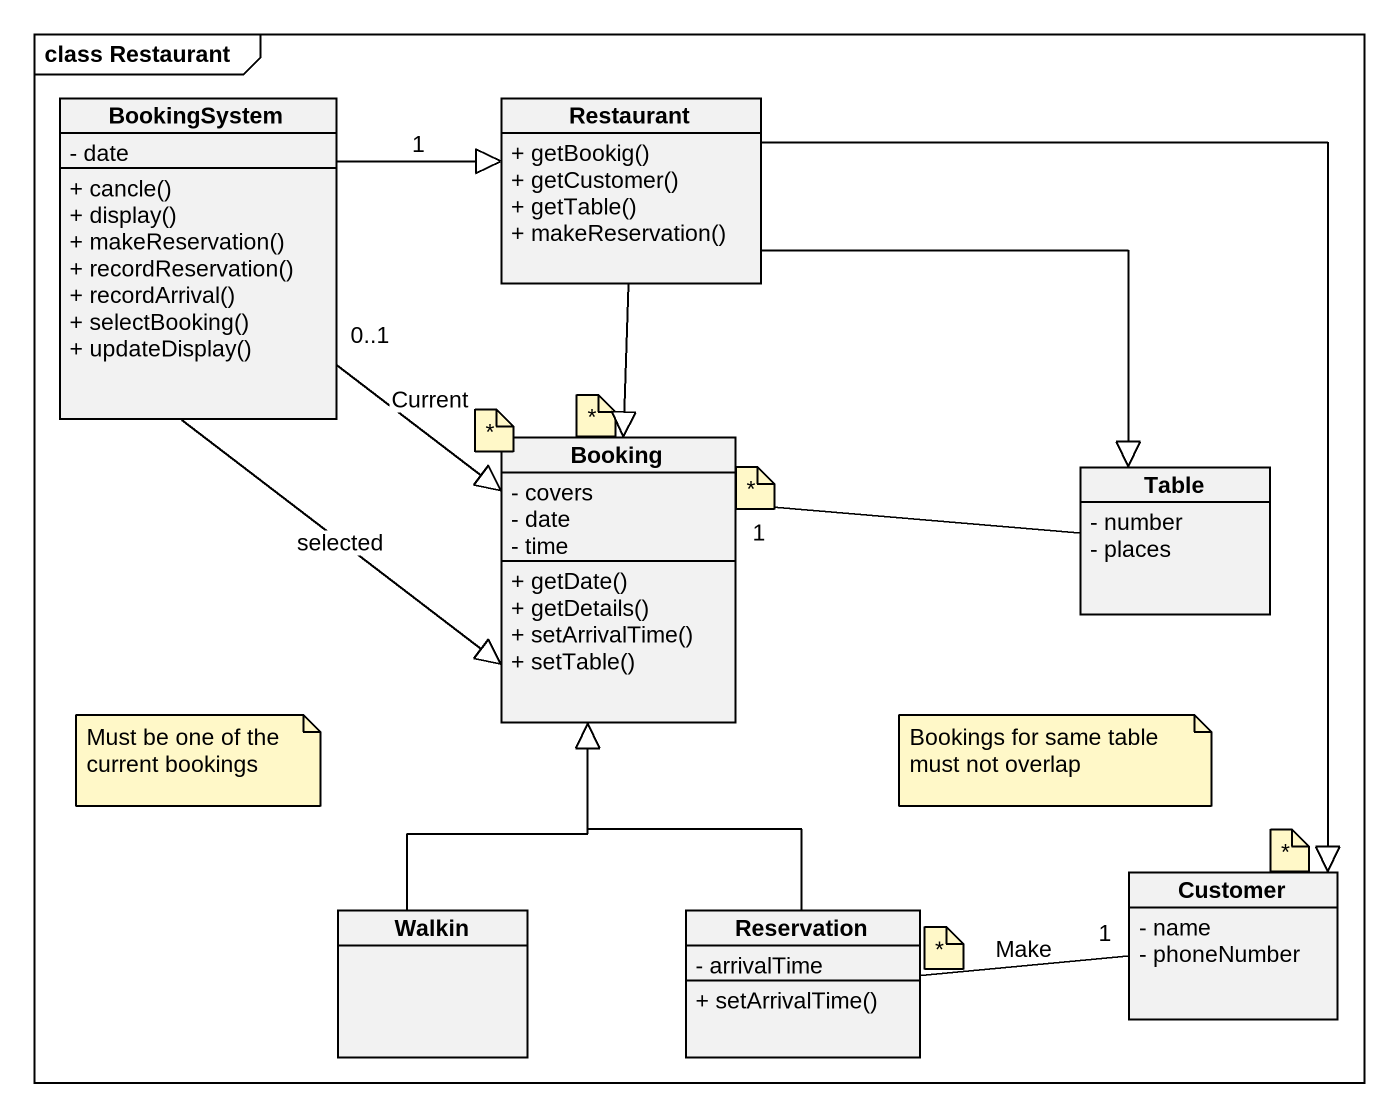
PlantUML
@startuml
mainframe class Restaurant
hide circle
hide empty members
skinparam classAttributeIconSize 0
class BookingSystem {
  - date
  + cancle()
  + display()
  + makeReservation()
  + recordReservation()
  + recordArrival()
  + selectBooking()
  + updateDisplay()
}
class Restaurant {
  + getBookig()
  + getCustomer()
  + getTable()
  + makeReservation()
}
class Booking {
  - covers
  - date
  - time
  + getDate()
  + getDetails()
  + setArrivalTime()
  + setTable()
}
class Table {
  - number
  - places
}
class Walkin
class Reservation {
  - arrivalTime
  + setArrivalTime()
}
class Customer {
  - name
  - phoneNumber
}
BookingSystem -right-|> Restaurant : 1
BookingSystem --|> Booking : Current
BookingSystem --|> Booking : selected
BookingSystem "0..1" -- Booking
Restaurant --|> Booking
Restaurant --|> Table
Restaurant --|> Customer
Booking "1" -right- Table
Walkin -up-|> Booking
Reservation -up-|> Booking
Customer "1" -left- Reservation : Make
note as N1
  *
end note
note as N2
  *
end note
note as N3
  *
end note
note as N4
  Must be one of the current bookings
end note
note as N5
  Bookings for same table must not overlap
end note
note as N6
  *
end note
note as N7
  *
end note
@enduml
